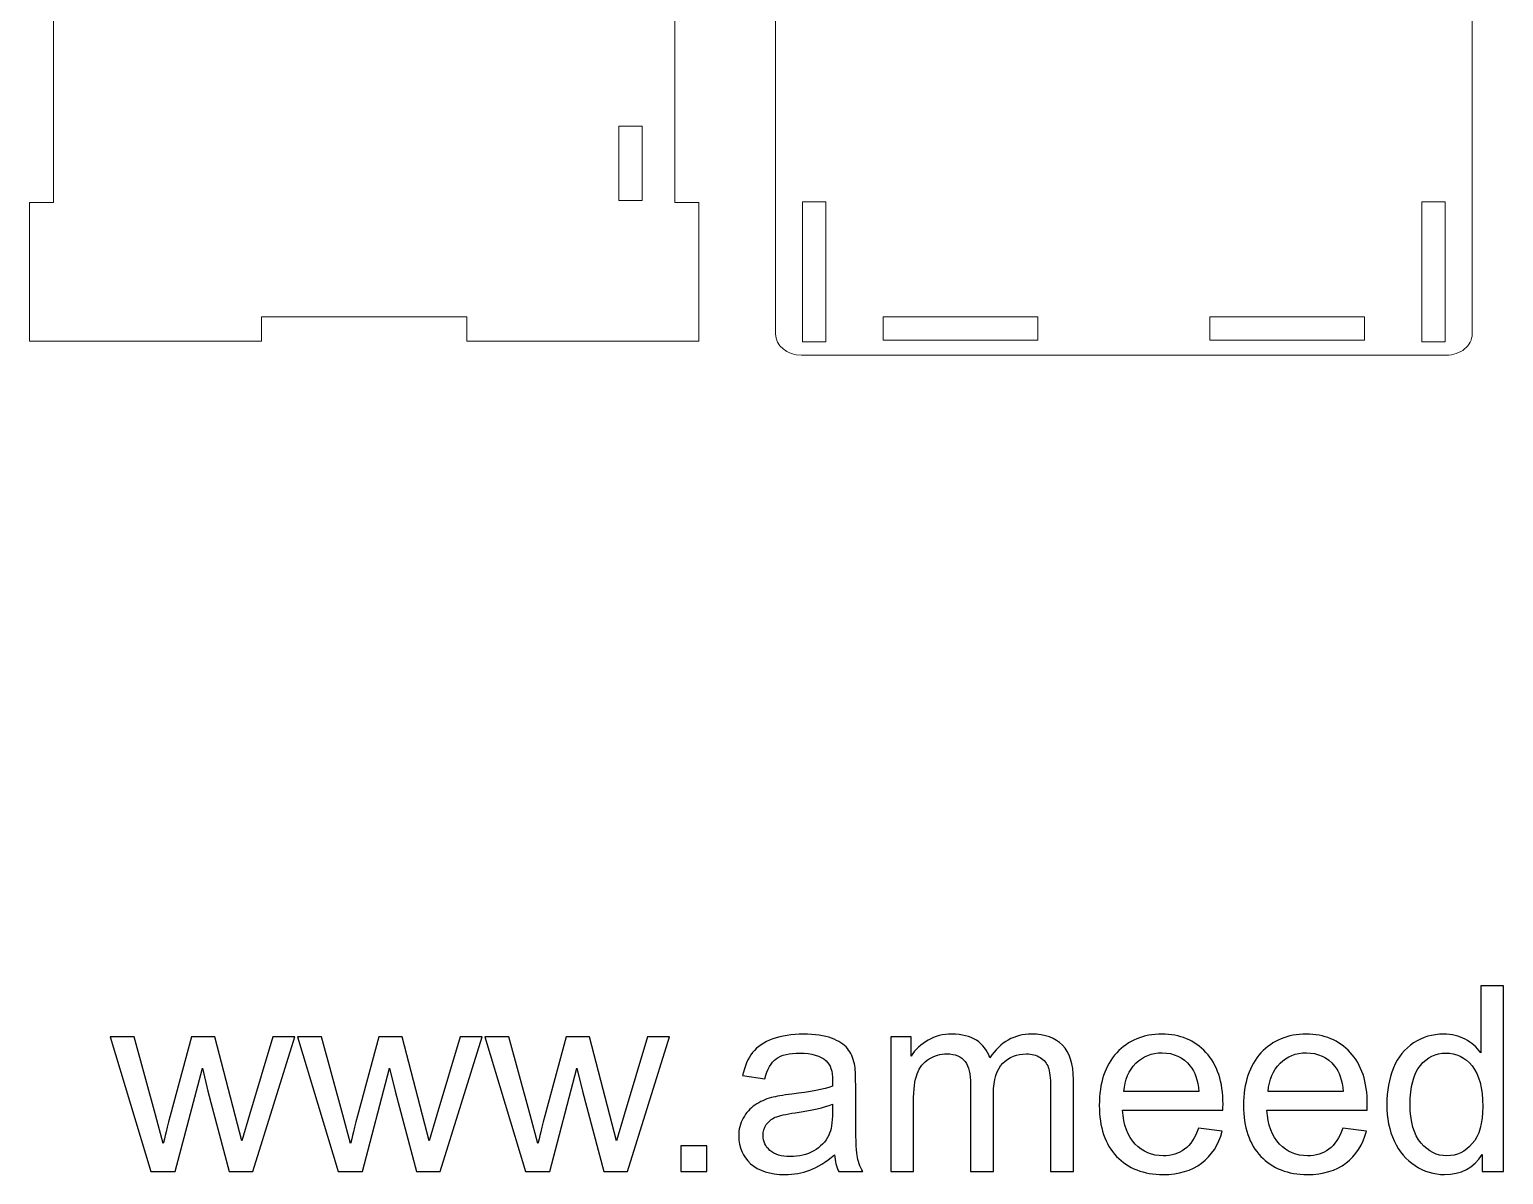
# Model space of a CAD drawing. Header units: millimetres. Extents: x -628 to 722, y -261 to 150.
# Drawn here: x 175 to 357.4, y -261.5 to -119.8 of the extents above; entities that cross this region are included whole.
import ezdxf

# ---------------------------------------------------------------- set-up
doc = ezdxf.new("R2010")
doc.units = ezdxf.units.MM
doc.header["$MEASUREMENT"] = 0
doc.layers.add('Layer 1', color=7, linetype='Continuous')

msp = doc.modelspace()

# ---------------------------------------------------------------- linework, layer by layer
at = {"layer": 'Layer 1', "lineweight": 9}
for points, knots in [([(196.3601, 49.4223), (196.3601, 49.4223), (196.3601, 48.6374), (196.3601, 48.6374), (196.3601, 48.6374), (196.3601, 48.6374), (174.9516, 48.6374), (174.9516, 48.6374), (174.9516, 48.6374), (174.9516, 48.6374), (174.9516, 30.8143), (174.9516, 30.8143), (174.9516, 30.8143), (174.9516, 30.8143), (177.9106, 30.8143), (177.9106, 30.8143), (177.9106, 30.8143), (177.9106, 30.8143), (177.9106, 6.1838), (177.9106, 6.1838), (177.9106, 6.1838), (177.9106, 6.1838), (174.9516, 6.1838), (174.9516, 6.1838), (174.9516, 6.1838), (174.9516, 6.1838), (174.9516, -18.3486), (174.9516, -18.3486), (174.9516, -18.3486), (174.9516, -18.3486), (177.9106, -18.3486), (177.9106, -18.3486), (177.9106, -18.3486), (177.9106, -18.3486), (177.9106, -42.9242), (177.9106, -42.9242), (177.9106, -42.9242), (177.9106, -42.9242), (174.9516, -42.9242), (174.9516, -42.9242), (174.9516, -42.9242), (174.9516, -42.9242), (174.9516, -67.4563), (174.9516, -67.4563), (174.9516, -67.4563), (174.9516, -67.4563), (177.9106, -67.4563), (177.9106, -67.4563), (177.9106, -67.4563), (177.9106, -67.4563), (177.9106, -92.0746), (177.9106, -92.0746), (177.9106, -92.0746), (177.9106, -92.0746), (174.9516, -92.0746), (174.9516, -92.0746), (174.9516, -92.0746), (174.9516, -92.0746), (174.9516, -116.6067), (174.9516, -116.6067), (174.9516, -116.6067), (174.9516, -116.6067), (177.9106, -116.6067), (177.9106, -116.6067), (177.9106, -116.6067), (177.9106, -116.6067), (177.9106, -141.2253), (177.9106, -141.2253), (177.9106, -141.2253), (177.9106, -141.2253), (174.9516, -141.2253), (174.9516, -141.2253), (174.9516, -141.2253), (174.9516, -141.2253), (174.9516, -158.3793), (174.9516, -158.3793), (174.9516, -158.3793), (174.9516, -158.3793), (203.656, -158.3793), (203.656, -158.3793), (203.656, -158.3793), (203.656, -158.3793), (203.656, -155.3608), (203.656, -155.3608), (203.656, -155.3608), (203.656, -155.3608), (229.085, -155.3608), (229.085, -155.3608), (229.085, -155.3608), (229.085, -155.3608), (229.085, -158.3793), (229.085, -158.3793), (229.085, -158.3793), (229.085, -158.3793), (257.7888, -158.3793), (257.7888, -158.3793), (257.7888, -158.3793), (257.7888, -158.3793), (257.7888, -141.2253), (257.7888, -141.2253), (257.7888, -141.2253), (257.7888, -141.2253), (254.8298, -141.2253), (254.8298, -141.2253), (254.8298, -141.2253), (254.8298, -141.2253), (254.8298, -116.65), (254.8298, -116.65), (254.8298, -116.65), (254.8298, -116.65), (257.7888, -116.65), (257.7888, -116.65), (257.7888, -116.65), (257.7888, -116.65), (257.7888, -92.0746), (257.7888, -92.0746), (257.7888, -92.0746), (257.7888, -92.0746), (254.8298, -92.0746), (254.8298, -92.0746), (254.8298, -92.0746), (254.8298, -92.0746), (254.8298, -67.3146), (254.8298, -67.3146), (254.8298, -67.3146), (254.8298, -67.3146), (257.7888, -67.3146), (257.7888, -67.3146), (257.7888, -67.3146), (257.7888, -67.3146), (257.7888, -42.9242), (257.7888, -42.9242), (257.7888, -42.9242), (257.7888, -42.9242), (254.8298, -42.9242), (254.8298, -42.9242), (254.8298, -42.9242), (254.8298, -42.9242), (254.8298, -18.2501), (254.8298, -18.2501), (254.8298, -18.2501), (254.8298, -18.2501), (257.7888, -18.2501), (257.7888, -18.2501), (257.7888, -18.2501), (257.7888, -18.2501), (257.7888, 6.2264), (257.7888, 6.2264), (257.7888, 6.2264), (257.7888, 6.2264), (254.8298, 6.2264), (254.8298, 6.2264), (254.8298, 6.2264), (254.8298, 6.2264), (254.8298, 30.8143), (254.8298, 30.8143), (254.8298, 30.8143), (254.8298, 30.8143), (257.7888, 30.8143), (257.7888, 30.8143), (257.7888, 30.8143), (257.7888, 30.8143), (257.7888, 48.6374), (257.7888, 48.6374), (257.7888, 48.6374), (257.7888, 48.6374), (237.0175, 48.6374), (237.0175, 48.6374), (237.0175, 48.6374), (237.0175, 48.6374), (237.0175, 49.4223), (237.0175, 49.4223), (237.0175, 49.4223), (237.0175, 50.4362), (235.8135, 51.2659), (234.3422, 51.2659), (234.3422, 51.2659), (234.3422, 51.2659), (199.0354, 51.2659), (199.0354, 51.2659), (199.0354, 51.2659), (197.564, 51.2659), (196.3601, 50.4362), (196.3601, 49.4223)], [0, 0, 0, 0, 0.0212766, 0.0212766, 0.0212766, 0.0212766, 0.04255319, 0.04255319, 0.04255319, 0.04255319, 0.06382979, 0.06382979, 0.06382979, 0.06382979, 0.08510638, 0.08510638, 0.08510638, 0.08510638, 0.10638298, 0.10638298, 0.10638298, 0.10638298, 0.12765957, 0.12765957, 0.12765957, 0.12765957, 0.14893617, 0.14893617, 0.14893617, 0.14893617, 0.17021277, 0.17021277, 0.17021277, 0.17021277, 0.19148936, 0.19148936, 0.19148936, 0.19148936, 0.21276596, 0.21276596, 0.21276596, 0.21276596, 0.23404255, 0.23404255, 0.23404255, 0.23404255, 0.25531915, 0.25531915, 0.25531915, 0.25531915, 0.27659574, 0.27659574, 0.27659574, 0.27659574, 0.29787234, 0.29787234, 0.29787234, 0.29787234, 0.31914894, 0.31914894, 0.31914894, 0.31914894, 0.34042553, 0.34042553, 0.34042553, 0.34042553, 0.36170213, 0.36170213, 0.36170213, 0.36170213, 0.38297872, 0.38297872, 0.38297872, 0.38297872, 0.40425532, 0.40425532, 0.40425532, 0.40425532, 0.42553191, 0.42553191, 0.42553191, 0.42553191, 0.44680851, 0.44680851, 0.44680851, 0.44680851, 0.46808511, 0.46808511, 0.46808511, 0.46808511, 0.4893617, 0.4893617, 0.4893617, 0.4893617, 0.5106383, 0.5106383, 0.5106383, 0.5106383, 0.53191489, 0.53191489, 0.53191489, 0.53191489, 0.55319149, 0.55319149, 0.55319149, 0.55319149, 0.57446809, 0.57446809, 0.57446809, 0.57446809, 0.59574468, 0.59574468, 0.59574468, 0.59574468, 0.61702128, 0.61702128, 0.61702128, 0.61702128, 0.63829787, 0.63829787, 0.63829787, 0.63829787, 0.65957447, 0.65957447, 0.65957447, 0.65957447, 0.68085106, 0.68085106, 0.68085106, 0.68085106, 0.70212766, 0.70212766, 0.70212766, 0.70212766, 0.72340426, 0.72340426, 0.72340426, 0.72340426, 0.74468085, 0.74468085, 0.74468085, 0.74468085, 0.76595745, 0.76595745, 0.76595745, 0.76595745, 0.78723404, 0.78723404, 0.78723404, 0.78723404, 0.80851064, 0.80851064, 0.80851064, 0.80851064, 0.82978723, 0.82978723, 0.82978723, 0.82978723, 0.85106383, 0.85106383, 0.85106383, 0.85106383, 0.87234043, 0.87234043, 0.87234043, 0.87234043, 0.89361702, 0.89361702, 0.89361702, 0.89361702, 0.91489362, 0.91489362, 0.91489362, 0.91489362, 0.93617021, 0.93617021, 0.93617021, 0.93617021, 0.95744681, 0.95744681, 0.95744681, 0.95744681, 1, 1, 1, 1]), ([(350.3261, 50.8668), (350.3261, 50.8668), (270.4889, 50.8668), (270.4889, 50.8668), (270.4889, 50.8668), (269.6418, 50.8668), (268.8297, 50.5901), (268.2306, 50.0976), (268.2306, 50.0976), (267.6319, 49.6052), (267.2954, 48.9369), (267.2954, 48.2405), (267.2954, 48.2405), (267.2954, 48.2405), (267.2954, -157.4786), (267.2954, -157.4786), (267.2954, -157.4786), (267.2954, -158.9288), (268.7251, -160.1047), (270.4889, -160.1047), (270.4889, -160.1047), (270.4889, -160.1047), (350.3261, -160.1047), (350.3261, -160.1047), (350.3261, -160.1047), (351.1731, -160.1047), (351.9854, -159.8281), (352.5843, -159.3357), (352.5843, -159.3357), (353.1835, -158.843), (353.5197, -158.1748), (353.5197, -157.4786), (353.5197, -157.4786), (353.5197, -157.4786), (353.5197, 48.2405), (353.5197, 48.2405), (353.5197, 48.2405), (353.5197, 48.9369), (353.1835, 49.6052), (352.5843, 50.0976), (352.5843, 50.0976), (351.9854, 50.5901), (351.1731, 50.8668), (350.3261, 50.8668)], [0, 0, 0, 0, 0.08333333, 0.08333333, 0.08333333, 0.08333333, 0.16666667, 0.16666667, 0.16666667, 0.16666667, 0.25, 0.25, 0.25, 0.25, 0.33333333, 0.33333333, 0.33333333, 0.33333333, 0.41666667, 0.41666667, 0.41666667, 0.41666667, 0.5, 0.5, 0.5, 0.5, 0.58333333, 0.58333333, 0.58333333, 0.58333333, 0.66666667, 0.66666667, 0.66666667, 0.66666667, 0.75, 0.75, 0.75, 0.75, 0.83333333, 0.83333333, 0.83333333, 0.83333333, 1, 1, 1, 1])]:
    msp.add_open_spline(points, degree=3, knots=knots, dxfattribs=at)
at = {"layer": 'Layer 1', "color": 22, "lineweight": 9}
for points in [[(247.8961, -131.7719), (247.8961, -131.7719), (247.8961, -140.9612), (247.8961, -140.9612), (247.8961, -140.9612), (247.8961, -140.9612), (250.7961, -140.9612), (250.7961, -140.9612), (250.7961, -140.9612), (250.7961, -140.9612), (250.7961, -131.7719), (250.7961, -131.7719), (250.7961, -131.7719), (250.7961, -131.7719), (247.8961, -131.7719), (247.8961, -131.7719)], [(270.6356, -141.112), (270.6356, -141.112), (270.6356, -158.4533), (270.6356, -158.4533), (270.6356, -158.4533), (270.6356, -158.4533), (273.5355, -158.4533), (273.5355, -158.4533), (273.5355, -158.4533), (273.5355, -158.4533), (273.5355, -141.112), (273.5355, -141.112), (273.5355, -141.112), (273.5355, -141.112), (270.6356, -141.112), (270.6356, -141.112)], [(350.1794, -141.112), (350.1794, -141.112), (347.2794, -141.112), (347.2794, -141.112), (347.2794, -141.112), (347.2794, -141.112), (347.2794, -158.4533), (347.2794, -158.4533), (347.2794, -158.4533), (347.2794, -158.4533), (350.1794, -158.4533), (350.1794, -158.4533), (350.1794, -158.4533), (350.1794, -158.4533), (350.1794, -141.112), (350.1794, -141.112)], [(280.6015, -155.3468), (280.6015, -155.3468), (280.6015, -158.2658), (280.6015, -158.2658), (280.6015, -158.2658), (280.6015, -158.2658), (299.7624, -158.2658), (299.7624, -158.2658), (299.7624, -158.2658), (299.7624, -158.2658), (299.7624, -155.3468), (299.7624, -155.3468), (299.7624, -155.3468), (299.7624, -155.3468), (280.6015, -155.3468), (280.6015, -155.3468)], [(340.2134, -155.3468), (340.2134, -155.3468), (321.0525, -155.3468), (321.0525, -155.3468), (321.0525, -155.3468), (321.0525, -155.3468), (321.0525, -158.2658), (321.0525, -158.2658), (321.0525, -158.2658), (321.0525, -158.2658), (340.2134, -158.2658), (340.2134, -158.2658), (340.2134, -158.2658), (340.2134, -158.2658), (340.2134, -155.3468), (340.2134, -155.3468)]]:
    msp.add_open_spline(points, degree=3, knots=[0, 0, 0, 0, 0.2, 0.2, 0.2, 0.2, 0.4, 0.4, 0.4, 0.4, 0.6, 0.6, 0.6, 0.6, 1, 1, 1, 1], dxfattribs=at)
at = {"layer": 'Layer 1', "color": 250}
for points, knots in [([(354.7676, -261.1436), (354.7676, -261.1436), (354.7676, -259.0299), (354.7676, -259.0299), (354.7676, -259.0299), (353.7134, -260.6727), (352.1616, -261.4968), (350.1121, -261.4968), (350.1121, -261.4968), (348.785, -261.4968), (347.5649, -261.1329), (346.4572, -260.3998), (346.4572, -260.3998), (345.3442, -259.672), (344.4827, -258.65), (343.8673, -257.3443), (343.8673, -257.3443), (343.2572, -256.0332), (342.9522, -254.5296), (342.9522, -252.8279), (342.9522, -252.8279), (342.9522, -251.169), (343.2305, -249.6653), (343.7817, -248.3115), (343.7817, -248.3115), (344.3382, -246.963), (345.1676, -245.9249), (346.2753, -245.2078), (346.2753, -245.2078), (347.3776, -244.4854), (348.6191, -244.1269), (349.9837, -244.1269), (349.9837, -244.1269), (350.9897, -244.1269), (351.8833, -244.3409), (352.6646, -244.7637), (352.6646, -244.7637), (353.4459, -245.1864), (354.0827, -245.7429), (354.575, -246.4225), (354.575, -246.4225), (354.575, -246.4225), (354.575, -238.155), (354.575, -238.155), (354.575, -238.155), (354.575, -238.155), (357.4004, -238.155), (357.4004, -238.155), (357.4004, -238.155), (357.4004, -238.155), (357.4004, -261.1436), (357.4004, -261.1436), (357.4004, -261.1436), (357.4004, -261.1436), (354.7676, -261.1436), (354.7676, -261.1436)], [0, 0, 0, 0, 0.06666667, 0.06666667, 0.06666667, 0.06666667, 0.13333333, 0.13333333, 0.13333333, 0.13333333, 0.2, 0.2, 0.2, 0.2, 0.26666667, 0.26666667, 0.26666667, 0.26666667, 0.33333333, 0.33333333, 0.33333333, 0.33333333, 0.4, 0.4, 0.4, 0.4, 0.46666667, 0.46666667, 0.46666667, 0.46666667, 0.53333333, 0.53333333, 0.53333333, 0.53333333, 0.6, 0.6, 0.6, 0.6, 0.66666667, 0.66666667, 0.66666667, 0.66666667, 0.73333333, 0.73333333, 0.73333333, 0.73333333, 0.8, 0.8, 0.8, 0.8, 0.86666667, 0.86666667, 0.86666667, 0.86666667, 1, 1, 1, 1]), ([(189.9839, -261.1436), (189.9839, -261.1436), (184.9485, -244.4801), (184.9485, -244.4801), (184.9485, -244.4801), (184.9485, -244.4801), (187.9023, -244.4801), (187.9023, -244.4801), (187.9023, -244.4801), (187.9023, -244.4801), (190.5618, -254.0961), (190.5618, -254.0961), (190.5618, -254.0961), (190.5618, -254.0961), (191.5036, -257.676), (191.5036, -257.676), (191.5036, -257.676), (191.5411, -257.4995), (191.8301, -256.3543), (192.3652, -254.2406), (192.3652, -254.2406), (192.3652, -254.2406), (195.0033, -244.4801), (195.0033, -244.4801), (195.0033, -244.4801), (195.0033, -244.4801), (197.8983, -244.4801), (197.8983, -244.4801), (197.8983, -244.4801), (197.8983, -244.4801), (200.408, -254.155), (200.408, -254.155), (200.408, -254.155), (200.408, -254.155), (201.2267, -257.3282), (201.2267, -257.3282), (201.2267, -257.3282), (201.2267, -257.3282), (202.1846, -254.1122), (202.1846, -254.1122), (202.1846, -254.1122), (202.1846, -254.1122), (205.0635, -244.4801), (205.0635, -244.4801), (205.0635, -244.4801), (205.0635, -244.4801), (207.8087, -244.4801), (207.8087, -244.4801), (207.8087, -244.4801), (207.8087, -244.4801), (202.5806, -261.1436), (202.5806, -261.1436), (202.5806, -261.1436), (202.5806, -261.1436), (199.6588, -261.1436), (199.6588, -261.1436), (199.6588, -261.1436), (199.6588, -261.1436), (197.0153, -251.1744), (197.0153, -251.1744), (197.0153, -251.1744), (197.0153, -251.1744), (196.3465, -248.3222), (196.3465, -248.3222), (196.3465, -248.3222), (196.3465, -248.3222), (192.9752, -261.1436), (192.9752, -261.1436), (192.9752, -261.1436), (192.9752, -261.1436), (189.9839, -261.1436), (189.9839, -261.1436)], [0, 0, 0, 0, 0.05263158, 0.05263158, 0.05263158, 0.05263158, 0.10526316, 0.10526316, 0.10526316, 0.10526316, 0.15789474, 0.15789474, 0.15789474, 0.15789474, 0.21052632, 0.21052632, 0.21052632, 0.21052632, 0.26315789, 0.26315789, 0.26315789, 0.26315789, 0.31578947, 0.31578947, 0.31578947, 0.31578947, 0.36842105, 0.36842105, 0.36842105, 0.36842105, 0.42105263, 0.42105263, 0.42105263, 0.42105263, 0.47368421, 0.47368421, 0.47368421, 0.47368421, 0.52631579, 0.52631579, 0.52631579, 0.52631579, 0.57894737, 0.57894737, 0.57894737, 0.57894737, 0.63157895, 0.63157895, 0.63157895, 0.63157895, 0.68421053, 0.68421053, 0.68421053, 0.68421053, 0.73684211, 0.73684211, 0.73684211, 0.73684211, 0.78947368, 0.78947368, 0.78947368, 0.78947368, 0.84210526, 0.84210526, 0.84210526, 0.84210526, 0.89473684, 0.89473684, 0.89473684, 0.89473684, 1, 1, 1, 1]), ([(213.1705, -261.1436), (213.1705, -261.1436), (208.1351, -244.4801), (208.1351, -244.4801), (208.1351, -244.4801), (208.1351, -244.4801), (211.0889, -244.4801), (211.0889, -244.4801), (211.0889, -244.4801), (211.0889, -244.4801), (213.7484, -254.0961), (213.7484, -254.0961), (213.7484, -254.0961), (213.7484, -254.0961), (214.6902, -257.676), (214.6902, -257.676), (214.6902, -257.676), (214.7277, -257.4995), (215.0167, -256.3543), (215.5518, -254.2406), (215.5518, -254.2406), (215.5518, -254.2406), (218.1899, -244.4801), (218.1899, -244.4801), (218.1899, -244.4801), (218.1899, -244.4801), (221.0849, -244.4801), (221.0849, -244.4801), (221.0849, -244.4801), (221.0849, -244.4801), (223.5946, -254.155), (223.5946, -254.155), (223.5946, -254.155), (223.5946, -254.155), (224.4133, -257.3282), (224.4133, -257.3282), (224.4133, -257.3282), (224.4133, -257.3282), (225.3712, -254.1122), (225.3712, -254.1122), (225.3712, -254.1122), (225.3712, -254.1122), (228.2501, -244.4801), (228.2501, -244.4801), (228.2501, -244.4801), (228.2501, -244.4801), (230.9953, -244.4801), (230.9953, -244.4801), (230.9953, -244.4801), (230.9953, -244.4801), (225.7672, -261.1436), (225.7672, -261.1436), (225.7672, -261.1436), (225.7672, -261.1436), (222.8454, -261.1436), (222.8454, -261.1436), (222.8454, -261.1436), (222.8454, -261.1436), (220.2019, -251.1744), (220.2019, -251.1744), (220.2019, -251.1744), (220.2019, -251.1744), (219.5331, -248.3222), (219.5331, -248.3222), (219.5331, -248.3222), (219.5331, -248.3222), (216.1618, -261.1436), (216.1618, -261.1436), (216.1618, -261.1436), (216.1618, -261.1436), (213.1705, -261.1436), (213.1705, -261.1436)], [0, 0, 0, 0, 0.05263158, 0.05263158, 0.05263158, 0.05263158, 0.10526316, 0.10526316, 0.10526316, 0.10526316, 0.15789474, 0.15789474, 0.15789474, 0.15789474, 0.21052632, 0.21052632, 0.21052632, 0.21052632, 0.26315789, 0.26315789, 0.26315789, 0.26315789, 0.31578947, 0.31578947, 0.31578947, 0.31578947, 0.36842105, 0.36842105, 0.36842105, 0.36842105, 0.42105263, 0.42105263, 0.42105263, 0.42105263, 0.47368421, 0.47368421, 0.47368421, 0.47368421, 0.52631579, 0.52631579, 0.52631579, 0.52631579, 0.57894737, 0.57894737, 0.57894737, 0.57894737, 0.63157895, 0.63157895, 0.63157895, 0.63157895, 0.68421053, 0.68421053, 0.68421053, 0.68421053, 0.73684211, 0.73684211, 0.73684211, 0.73684211, 0.78947368, 0.78947368, 0.78947368, 0.78947368, 0.84210526, 0.84210526, 0.84210526, 0.84210526, 0.89473684, 0.89473684, 0.89473684, 0.89473684, 1, 1, 1, 1]), ([(236.3571, -261.1436), (236.3571, -261.1436), (231.3217, -244.4801), (231.3217, -244.4801), (231.3217, -244.4801), (231.3217, -244.4801), (234.2755, -244.4801), (234.2755, -244.4801), (234.2755, -244.4801), (234.2755, -244.4801), (236.935, -254.0961), (236.935, -254.0961), (236.935, -254.0961), (236.935, -254.0961), (237.8768, -257.676), (237.8768, -257.676), (237.8768, -257.676), (237.9143, -257.4995), (238.2033, -256.3543), (238.7384, -254.2406), (238.7384, -254.2406), (238.7384, -254.2406), (241.3765, -244.4801), (241.3765, -244.4801), (241.3765, -244.4801), (241.3765, -244.4801), (244.2715, -244.4801), (244.2715, -244.4801), (244.2715, -244.4801), (244.2715, -244.4801), (246.7812, -254.155), (246.7812, -254.155), (246.7812, -254.155), (246.7812, -254.155), (247.5999, -257.3282), (247.5999, -257.3282), (247.5999, -257.3282), (247.5999, -257.3282), (248.5578, -254.1122), (248.5578, -254.1122), (248.5578, -254.1122), (248.5578, -254.1122), (251.4367, -244.4801), (251.4367, -244.4801), (251.4367, -244.4801), (251.4367, -244.4801), (254.1819, -244.4801), (254.1819, -244.4801), (254.1819, -244.4801), (254.1819, -244.4801), (248.9538, -261.1436), (248.9538, -261.1436), (248.9538, -261.1436), (248.9538, -261.1436), (246.032, -261.1436), (246.032, -261.1436), (246.032, -261.1436), (246.032, -261.1436), (243.3885, -251.1744), (243.3885, -251.1744), (243.3885, -251.1744), (243.3885, -251.1744), (242.7197, -248.3222), (242.7197, -248.3222), (242.7197, -248.3222), (242.7197, -248.3222), (239.3484, -261.1436), (239.3484, -261.1436), (239.3484, -261.1436), (239.3484, -261.1436), (236.3571, -261.1436), (236.3571, -261.1436)], [0, 0, 0, 0, 0.05263158, 0.05263158, 0.05263158, 0.05263158, 0.10526316, 0.10526316, 0.10526316, 0.10526316, 0.15789474, 0.15789474, 0.15789474, 0.15789474, 0.21052632, 0.21052632, 0.21052632, 0.21052632, 0.26315789, 0.26315789, 0.26315789, 0.26315789, 0.31578947, 0.31578947, 0.31578947, 0.31578947, 0.36842105, 0.36842105, 0.36842105, 0.36842105, 0.42105263, 0.42105263, 0.42105263, 0.42105263, 0.47368421, 0.47368421, 0.47368421, 0.47368421, 0.52631579, 0.52631579, 0.52631579, 0.52631579, 0.57894737, 0.57894737, 0.57894737, 0.57894737, 0.63157895, 0.63157895, 0.63157895, 0.63157895, 0.68421053, 0.68421053, 0.68421053, 0.68421053, 0.73684211, 0.73684211, 0.73684211, 0.73684211, 0.78947368, 0.78947368, 0.78947368, 0.78947368, 0.84210526, 0.84210526, 0.84210526, 0.84210526, 0.89473684, 0.89473684, 0.89473684, 0.89473684, 1, 1, 1, 1]), ([(274.5805, -259.0566), (273.5317, -259.9503), (272.5203, -260.5764), (271.5518, -260.9456), (271.5518, -260.9456), (270.5832, -261.3148), (269.5451, -261.4968), (268.432, -261.4968), (268.432, -261.4968), (266.6019, -261.4968), (265.1946, -261.0526), (264.21, -260.159), (264.21, -260.159), (263.2254, -259.2707), (262.7331, -258.1309), (262.7331, -256.7449), (262.7331, -256.7449), (262.7331, -255.9316), (262.9203, -255.1878), (263.2896, -254.5135), (263.2896, -254.5135), (263.6642, -253.8393), (264.1511, -253.3041), (264.7504, -252.8975), (264.7504, -252.8975), (265.3551, -252.4908), (266.0294, -252.1804), (266.7839, -251.9717), (266.7839, -251.9717), (267.3404, -251.8272), (268.1805, -251.6881), (269.2989, -251.549), (269.2989, -251.549), (271.5785, -251.2814), (273.2641, -250.955), (274.3397, -250.5804), (274.3397, -250.5804), (274.3504, -250.1951), (274.3558, -249.949), (274.3558, -249.8473), (274.3558, -249.8473), (274.3558, -248.7021), (274.0882, -247.8941), (273.5531, -247.4232), (273.5531, -247.4232), (272.8307, -246.7864), (271.7551, -246.4707), (270.3317, -246.4707), (270.3317, -246.4707), (268.9993, -246.4707), (268.0147, -246.7062), (267.3832, -247.1717), (267.3832, -247.1717), (266.7464, -247.6373), (266.2809, -248.4613), (265.9759, -249.6493), (265.9759, -249.6493), (265.9759, -249.6493), (263.2147, -249.264), (263.2147, -249.264), (263.2147, -249.264), (263.4662, -248.0814), (263.8782, -247.1235), (264.4561, -246.3958), (264.4561, -246.3958), (265.0341, -245.668), (265.8688, -245.1115), (266.9605, -244.7155), (266.9605, -244.7155), (268.0468, -244.3249), (269.315, -244.1269), (270.7491, -244.1269), (270.7491, -244.1269), (272.1725, -244.1269), (273.3337, -244.2928), (274.2274, -244.6299), (274.2274, -244.6299), (275.1157, -244.967), (275.7738, -245.3844), (276.1912, -245.8928), (276.1912, -245.8928), (276.6086, -246.4011), (276.9029, -247.0433), (277.0742, -247.8192), (277.0742, -247.8192), (277.1651, -248.3008), (277.2133, -249.1677), (277.2133, -250.4145), (277.2133, -250.4145), (277.2133, -250.4145), (277.2133, -254.1603), (277.2133, -254.1603), (277.2133, -254.1603), (277.2133, -256.777), (277.2722, -258.4306), (277.3899, -259.1316), (277.3899, -259.1316), (277.5023, -259.8326), (277.7377, -260.5015), (278.0802, -261.1436), (278.0802, -261.1436), (278.0802, -261.1436), (275.1264, -261.1436), (275.1264, -261.1436), (275.1264, -261.1436), (274.8427, -260.5496), (274.6608, -259.854), (274.5805, -259.0566)], [0, 0, 0, 0, 0.03571429, 0.03571429, 0.03571429, 0.03571429, 0.07142857, 0.07142857, 0.07142857, 0.07142857, 0.10714286, 0.10714286, 0.10714286, 0.10714286, 0.14285714, 0.14285714, 0.14285714, 0.14285714, 0.17857143, 0.17857143, 0.17857143, 0.17857143, 0.21428571, 0.21428571, 0.21428571, 0.21428571, 0.25, 0.25, 0.25, 0.25, 0.28571429, 0.28571429, 0.28571429, 0.28571429, 0.32142857, 0.32142857, 0.32142857, 0.32142857, 0.35714286, 0.35714286, 0.35714286, 0.35714286, 0.39285714, 0.39285714, 0.39285714, 0.39285714, 0.42857143, 0.42857143, 0.42857143, 0.42857143, 0.46428571, 0.46428571, 0.46428571, 0.46428571, 0.5, 0.5, 0.5, 0.5, 0.53571429, 0.53571429, 0.53571429, 0.53571429, 0.57142857, 0.57142857, 0.57142857, 0.57142857, 0.60714286, 0.60714286, 0.60714286, 0.60714286, 0.64285714, 0.64285714, 0.64285714, 0.64285714, 0.67857143, 0.67857143, 0.67857143, 0.67857143, 0.71428571, 0.71428571, 0.71428571, 0.71428571, 0.75, 0.75, 0.75, 0.75, 0.78571429, 0.78571429, 0.78571429, 0.78571429, 0.82142857, 0.82142857, 0.82142857, 0.82142857, 0.85714286, 0.85714286, 0.85714286, 0.85714286, 0.89285714, 0.89285714, 0.89285714, 0.89285714, 0.92857143, 0.92857143, 0.92857143, 0.92857143, 1, 1, 1, 1]), ([(281.5531, -261.1436), (281.5531, -261.1436), (281.5531, -244.4801), (281.5531, -244.4801), (281.5531, -244.4801), (281.5531, -244.4801), (284.0895, -244.4801), (284.0895, -244.4801), (284.0895, -244.4801), (284.0895, -244.4801), (284.0895, -246.8346), (284.0895, -246.8346), (284.0895, -246.8346), (284.6086, -246.0212), (285.3042, -245.363), (286.1711, -244.8707), (286.1711, -244.8707), (287.038, -244.373), (288.0226, -244.1269), (289.1303, -244.1269), (289.1303, -244.1269), (290.3611, -244.1269), (291.3725, -244.3837), (292.1591, -244.8921), (292.1591, -244.8921), (292.9457, -245.4058), (293.5022, -246.1175), (293.8233, -247.0379), (293.8233, -247.0379), (295.1504, -245.0955), (296.8681, -244.1269), (298.9872, -244.1269), (298.9872, -244.1269), (300.646, -244.1269), (301.925, -244.5817), (302.8132, -245.4968), (302.8132, -245.4968), (303.7069, -246.4118), (304.1564, -247.8192), (304.1564, -249.7189), (304.1564, -249.7189), (304.1564, -249.7189), (304.1564, -261.1436), (304.1564, -261.1436), (304.1564, -261.1436), (304.1564, -261.1436), (301.331, -261.1436), (301.331, -261.1436), (301.331, -261.1436), (301.331, -261.1436), (301.331, -250.6553), (301.331, -250.6553), (301.331, -250.6553), (301.331, -249.5316), (301.2347, -248.7182), (301.0527, -248.2205), (301.0527, -248.2205), (300.8708, -247.7229), (300.539, -247.3269), (300.052, -247.0219), (300.052, -247.0219), (299.5704, -246.7169), (299.0032, -246.567), (298.3557, -246.567), (298.3557, -246.567), (297.1785, -246.567), (296.2046, -246.9577), (295.4286, -247.7336), (295.4286, -247.7336), (294.6527, -248.5148), (294.2674, -249.7617), (294.2674, -251.474), (294.2674, -251.474), (294.2674, -251.474), (294.2674, -261.1436), (294.2674, -261.1436), (294.2674, -261.1436), (294.2674, -261.1436), (291.442, -261.1436), (291.442, -261.1436), (291.442, -261.1436), (291.442, -261.1436), (291.442, -250.3289), (291.442, -250.3289), (291.442, -250.3289), (291.442, -249.0767), (291.2119, -248.1349), (290.7517, -247.5088), (290.7517, -247.5088), (290.2915, -246.8827), (289.537, -246.567), (288.4935, -246.567), (288.4935, -246.567), (287.7016, -246.567), (286.9684, -246.7757), (286.2942, -247.1931), (286.2942, -247.1931), (285.6199, -247.6105), (285.133, -248.2205), (284.828, -249.0286), (284.828, -249.0286), (284.5283, -249.8312), (284.3785, -250.9924), (284.3785, -252.5068), (284.3785, -252.5068), (284.3785, -252.5068), (284.3785, -261.1436), (284.3785, -261.1436), (284.3785, -261.1436), (284.3785, -261.1436), (281.5531, -261.1436), (281.5531, -261.1436)], [0, 0, 0, 0, 0.03448276, 0.03448276, 0.03448276, 0.03448276, 0.06896552, 0.06896552, 0.06896552, 0.06896552, 0.10344828, 0.10344828, 0.10344828, 0.10344828, 0.13793103, 0.13793103, 0.13793103, 0.13793103, 0.17241379, 0.17241379, 0.17241379, 0.17241379, 0.20689655, 0.20689655, 0.20689655, 0.20689655, 0.24137931, 0.24137931, 0.24137931, 0.24137931, 0.27586207, 0.27586207, 0.27586207, 0.27586207, 0.31034483, 0.31034483, 0.31034483, 0.31034483, 0.34482759, 0.34482759, 0.34482759, 0.34482759, 0.37931034, 0.37931034, 0.37931034, 0.37931034, 0.4137931, 0.4137931, 0.4137931, 0.4137931, 0.44827586, 0.44827586, 0.44827586, 0.44827586, 0.48275862, 0.48275862, 0.48275862, 0.48275862, 0.51724138, 0.51724138, 0.51724138, 0.51724138, 0.55172414, 0.55172414, 0.55172414, 0.55172414, 0.5862069, 0.5862069, 0.5862069, 0.5862069, 0.62068966, 0.62068966, 0.62068966, 0.62068966, 0.65517241, 0.65517241, 0.65517241, 0.65517241, 0.68965517, 0.68965517, 0.68965517, 0.68965517, 0.72413793, 0.72413793, 0.72413793, 0.72413793, 0.75862069, 0.75862069, 0.75862069, 0.75862069, 0.79310345, 0.79310345, 0.79310345, 0.79310345, 0.82758621, 0.82758621, 0.82758621, 0.82758621, 0.86206897, 0.86206897, 0.86206897, 0.86206897, 0.89655172, 0.89655172, 0.89655172, 0.89655172, 0.93103448, 0.93103448, 0.93103448, 0.93103448, 1, 1, 1, 1]), ([(319.664, -255.7496), (319.664, -255.7496), (322.5858, -256.1349), (322.5858, -256.1349), (322.5858, -256.1349), (322.1309, -257.8312), (321.2801, -259.153), (320.0386, -260.0894), (320.0386, -260.0894), (318.7972, -261.0259), (317.2132, -261.4968), (315.2814, -261.4968), (315.2814, -261.4968), (312.852, -261.4968), (310.9256, -260.7476), (309.5022, -259.2493), (309.5022, -259.2493), (308.0788, -257.7563), (307.3671, -255.6533), (307.3671, -252.951), (307.3671, -252.951), (307.3671, -250.1577), (308.0841, -247.9851), (309.5236, -246.4439), (309.5236, -246.4439), (310.963, -244.8975), (312.8306, -244.1269), (315.1263, -244.1269), (315.1263, -244.1269), (317.347, -244.1269), (319.161, -244.8814), (320.5684, -246.3958), (320.5684, -246.3958), (321.9757, -247.9102), (322.6821, -250.0399), (322.6821, -252.7851), (322.6821, -252.7851), (322.6821, -252.951), (322.6767, -253.2025), (322.666, -253.5342), (322.666, -253.5342), (322.666, -253.5342), (310.2567, -253.5342), (310.2567, -253.5342), (310.2567, -253.5342), (310.3637, -255.359), (310.8774, -256.761), (311.8085, -257.7296), (311.8085, -257.7296), (312.7343, -258.6981), (313.8955, -259.1851), (315.2814, -259.1851), (315.2814, -259.1851), (316.3142, -259.1851), (317.1972, -258.9122), (317.9249, -258.3663), (317.9249, -258.3663), (318.658, -257.8205), (319.2359, -256.9483), (319.664, -255.7496)], [0, 0, 0, 0, 0.0625, 0.0625, 0.0625, 0.0625, 0.125, 0.125, 0.125, 0.125, 0.1875, 0.1875, 0.1875, 0.1875, 0.25, 0.25, 0.25, 0.25, 0.3125, 0.3125, 0.3125, 0.3125, 0.375, 0.375, 0.375, 0.375, 0.4375, 0.4375, 0.4375, 0.4375, 0.5, 0.5, 0.5, 0.5, 0.5625, 0.5625, 0.5625, 0.5625, 0.625, 0.625, 0.625, 0.625, 0.6875, 0.6875, 0.6875, 0.6875, 0.75, 0.75, 0.75, 0.75, 0.8125, 0.8125, 0.8125, 0.8125, 0.875, 0.875, 0.875, 0.875, 1, 1, 1, 1]), ([(337.5208, -255.7496), (337.5208, -255.7496), (340.4426, -256.1349), (340.4426, -256.1349), (340.4426, -256.1349), (339.9877, -257.8312), (339.1369, -259.153), (337.8954, -260.0894), (337.8954, -260.0894), (336.654, -261.0259), (335.07, -261.4968), (333.1382, -261.4968), (333.1382, -261.4968), (330.7088, -261.4968), (328.7824, -260.7476), (327.359, -259.2493), (327.359, -259.2493), (325.9356, -257.7563), (325.2239, -255.6533), (325.2239, -252.951), (325.2239, -252.951), (325.2239, -250.1577), (325.9409, -247.9851), (327.3804, -246.4439), (327.3804, -246.4439), (328.8198, -244.8975), (330.6874, -244.1269), (332.9831, -244.1269), (332.9831, -244.1269), (335.2038, -244.1269), (337.0178, -244.8814), (338.4252, -246.3958), (338.4252, -246.3958), (339.8325, -247.9102), (340.5389, -250.0399), (340.5389, -252.7851), (340.5389, -252.7851), (340.5389, -252.951), (340.5335, -253.2025), (340.5228, -253.5342), (340.5228, -253.5342), (340.5228, -253.5342), (328.1135, -253.5342), (328.1135, -253.5342), (328.1135, -253.5342), (328.2205, -255.359), (328.7342, -256.761), (329.6653, -257.7296), (329.6653, -257.7296), (330.5911, -258.6981), (331.7523, -259.1851), (333.1382, -259.1851), (333.1382, -259.1851), (334.171, -259.1851), (335.054, -258.9122), (335.7817, -258.3663), (335.7817, -258.3663), (336.5148, -257.8205), (337.0927, -256.9483), (337.5208, -255.7496)], [0, 0, 0, 0, 0.0625, 0.0625, 0.0625, 0.0625, 0.125, 0.125, 0.125, 0.125, 0.1875, 0.1875, 0.1875, 0.1875, 0.25, 0.25, 0.25, 0.25, 0.3125, 0.3125, 0.3125, 0.3125, 0.375, 0.375, 0.375, 0.375, 0.4375, 0.4375, 0.4375, 0.4375, 0.5, 0.5, 0.5, 0.5, 0.5625, 0.5625, 0.5625, 0.5625, 0.625, 0.625, 0.625, 0.625, 0.6875, 0.6875, 0.6875, 0.6875, 0.75, 0.75, 0.75, 0.75, 0.8125, 0.8125, 0.8125, 0.8125, 0.875, 0.875, 0.875, 0.875, 1, 1, 1, 1]), ([(310.4172, -251.2225), (310.4172, -251.2225), (319.6961, -251.2225), (319.6961, -251.2225), (319.6961, -251.2225), (319.5731, -249.8205), (319.2145, -248.7717), (318.6313, -248.0707), (318.6313, -248.0707), (317.7376, -246.9844), (316.5711, -246.4386), (315.1423, -246.4386), (315.1423, -246.4386), (313.8473, -246.4386), (312.761, -246.872), (311.8781, -247.7389), (311.8781, -247.7389), (311.0005, -248.6058), (310.5135, -249.767), (310.4172, -251.2225)], [0, 0, 0, 0, 0.16666667, 0.16666667, 0.16666667, 0.16666667, 0.33333333, 0.33333333, 0.33333333, 0.33333333, 0.5, 0.5, 0.5, 0.5, 0.66666667, 0.66666667, 0.66666667, 0.66666667, 1, 1, 1, 1]), ([(328.274, -251.2225), (328.274, -251.2225), (337.5529, -251.2225), (337.5529, -251.2225), (337.5529, -251.2225), (337.4299, -249.8205), (337.0713, -248.7717), (336.4881, -248.0707), (336.4881, -248.0707), (335.5944, -246.9844), (334.4279, -246.4386), (332.9991, -246.4386), (332.9991, -246.4386), (331.7041, -246.4386), (330.6178, -246.872), (329.7349, -247.7389), (329.7349, -247.7389), (328.8573, -248.6058), (328.3703, -249.767), (328.274, -251.2225)], [0, 0, 0, 0, 0.16666667, 0.16666667, 0.16666667, 0.16666667, 0.33333333, 0.33333333, 0.33333333, 0.33333333, 0.5, 0.5, 0.5, 0.5, 0.66666667, 0.66666667, 0.66666667, 0.66666667, 1, 1, 1, 1]), ([(345.8419, -252.8332), (345.8419, -254.963), (346.2914, -256.5523), (347.1957, -257.6065), (347.1957, -257.6065), (348.0947, -258.6607), (349.1596, -259.1851), (350.385, -259.1851), (350.385, -259.1851), (351.6211, -259.1851), (352.67, -258.6821), (353.5368, -257.676), (353.5368, -257.676), (354.3984, -256.67), (354.8318, -255.1342), (354.8318, -253.0687), (354.8318, -253.0687), (354.8318, -250.7998), (354.393, -249.1302), (353.5101, -248.0653), (353.5101, -248.0653), (352.6325, -247.0005), (351.5462, -246.4707), (350.2566, -246.4707), (350.2566, -246.4707), (348.999, -246.4707), (347.9502, -246.9791), (347.1047, -248.0011), (347.1047, -248.0011), (346.2646, -249.0232), (345.8419, -250.6339), (345.8419, -252.8332)], [0, 0, 0, 0, 0.11111111, 0.11111111, 0.11111111, 0.11111111, 0.22222222, 0.22222222, 0.22222222, 0.22222222, 0.33333333, 0.33333333, 0.33333333, 0.33333333, 0.44444444, 0.44444444, 0.44444444, 0.44444444, 0.55555556, 0.55555556, 0.55555556, 0.55555556, 0.66666667, 0.66666667, 0.66666667, 0.66666667, 0.77777778, 0.77777778, 0.77777778, 0.77777778, 1, 1, 1, 1]), ([(274.3558, -252.7958), (273.3284, -253.2132), (271.7872, -253.5663), (269.7324, -253.8553), (269.7324, -253.8553), (268.5658, -254.0212), (267.7417, -254.2085), (267.2601, -254.4172), (267.2601, -254.4172), (266.7785, -254.6259), (266.4093, -254.9309), (266.1471, -255.3269), (266.1471, -255.3269), (265.8849, -255.7282), (265.7511, -256.1724), (265.7511, -256.6647), (265.7511, -256.6647), (265.7511, -257.4085), (266.0347, -258.0346), (266.6073, -258.5322), (266.6073, -258.5322), (267.1799, -259.0299), (268.0147, -259.2814), (269.1116, -259.2814), (269.1116, -259.2814), (270.1979, -259.2814), (271.1665, -259.0459), (272.0173, -258.5697), (272.0173, -258.5697), (272.8628, -258.0988), (273.4889, -257.4513), (273.8849, -256.6326), (273.8849, -256.6326), (274.1899, -255.9958), (274.3397, -255.0593), (274.3397, -253.8232), (274.3397, -253.8232), (274.3397, -253.8232), (274.3558, -252.7958), (274.3558, -252.7958)], [0, 0, 0, 0, 0.09090909, 0.09090909, 0.09090909, 0.09090909, 0.18181818, 0.18181818, 0.18181818, 0.18181818, 0.27272727, 0.27272727, 0.27272727, 0.27272727, 0.36363636, 0.36363636, 0.36363636, 0.36363636, 0.45454545, 0.45454545, 0.45454545, 0.45454545, 0.54545455, 0.54545455, 0.54545455, 0.54545455, 0.63636364, 0.63636364, 0.63636364, 0.63636364, 0.72727273, 0.72727273, 0.72727273, 0.72727273, 0.81818182, 0.81818182, 0.81818182, 0.81818182, 1, 1, 1, 1]), ([(255.5785, -261.1436), (255.5785, -261.1436), (255.5785, -257.9329), (255.5785, -257.9329), (255.5785, -257.9329), (255.5785, -257.9329), (258.7892, -257.9329), (258.7892, -257.9329), (258.7892, -257.9329), (258.7892, -257.9329), (258.7892, -261.1436), (258.7892, -261.1436), (258.7892, -261.1436), (258.7892, -261.1436), (255.5785, -261.1436), (255.5785, -261.1436)], [0, 0, 0, 0, 0.2, 0.2, 0.2, 0.2, 0.4, 0.4, 0.4, 0.4, 0.6, 0.6, 0.6, 0.6, 1, 1, 1, 1])]:
    msp.add_open_spline(points, degree=3, knots=knots, dxfattribs=at)

doc.saveas('drawing.dxf')
